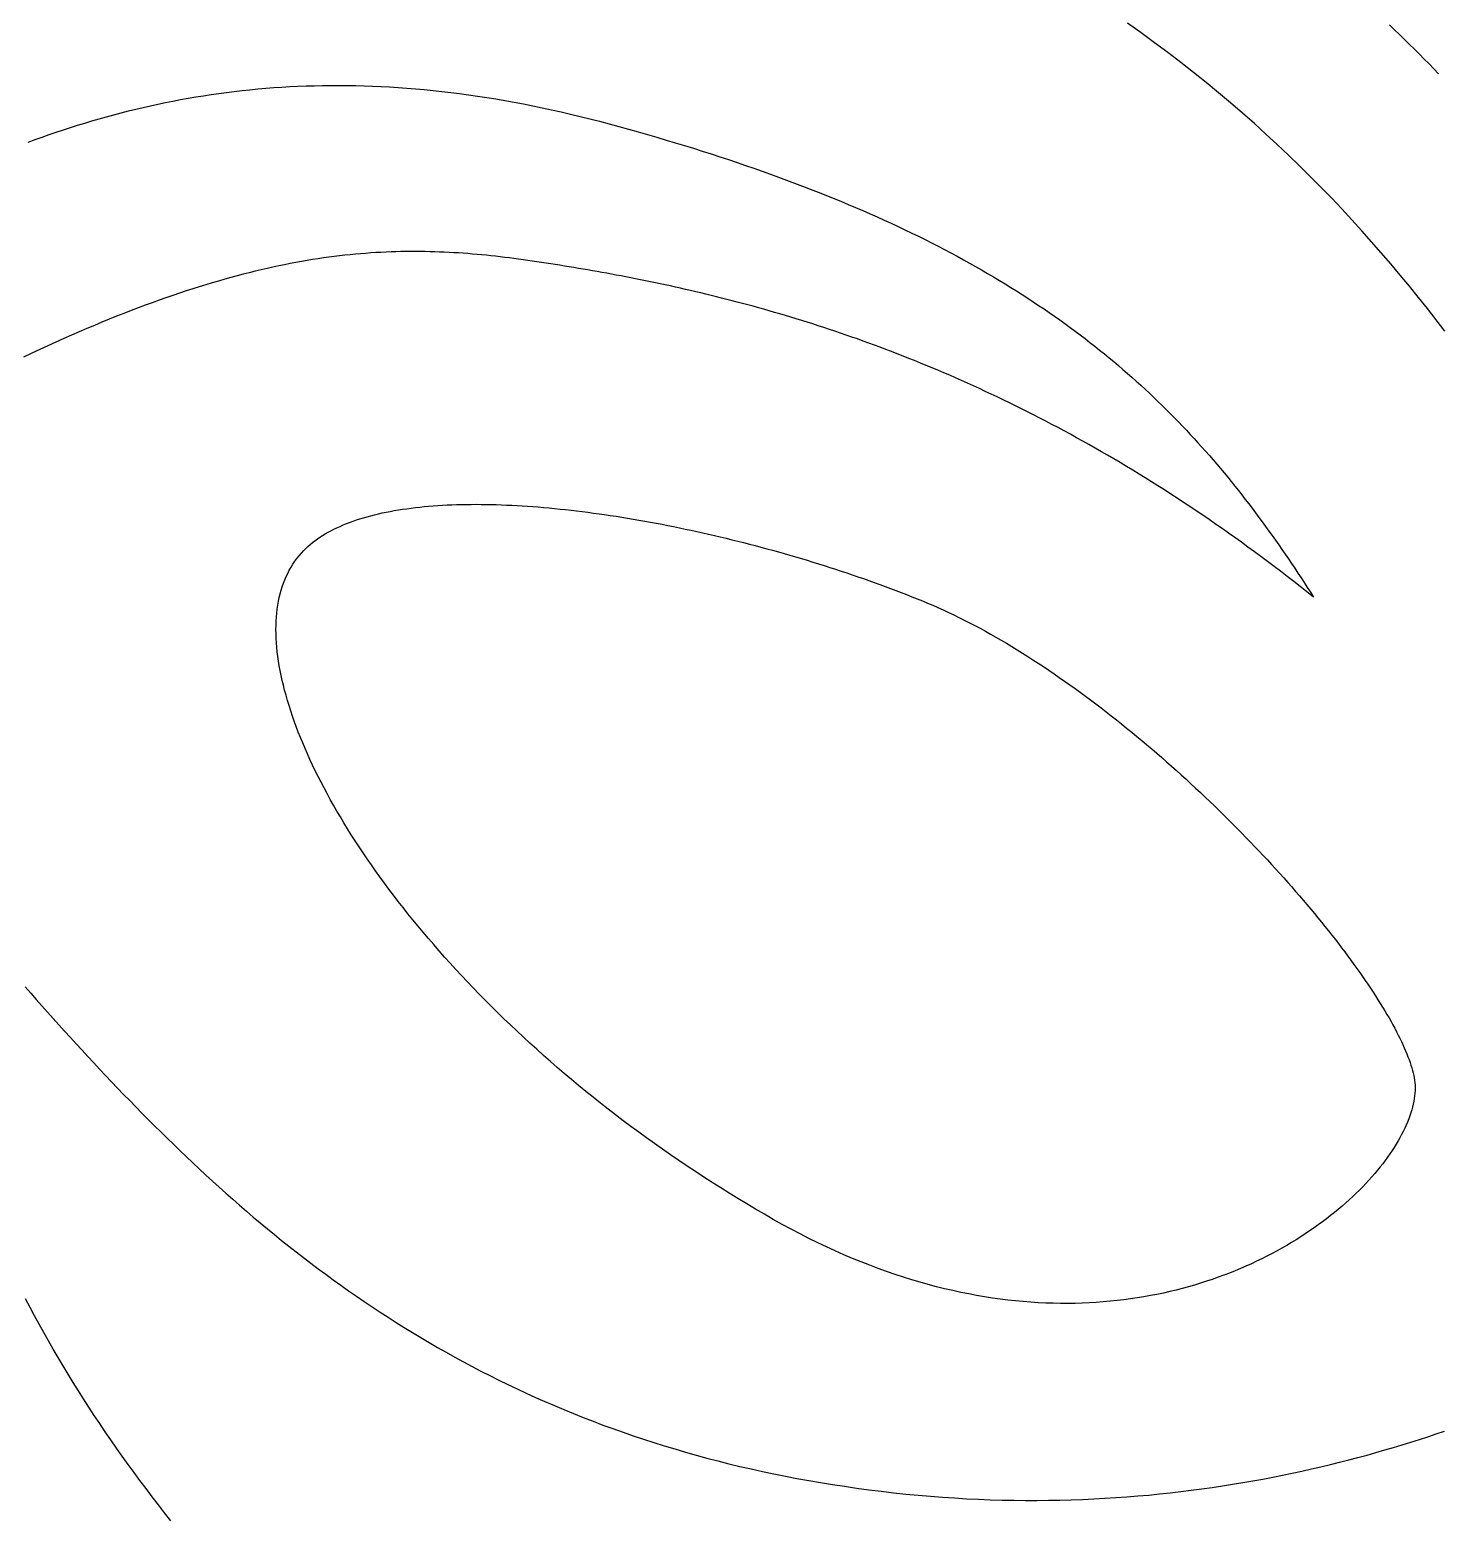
# Model space of a CAD drawing. Extents: x 5 to 105, y 2 to 136.
# Drawn here: x 27.81 to 35.58, y 79.2 to 87.42 of the extents above; entities that cross this region are included whole.
import ezdxf

# ---------------------------------------------------------------- set-up
doc = ezdxf.new("R2010")
doc.units = 0
doc.layers.get('0').update_dxf_attribs({"linetype": 'CONTINUOUS'})

msp = doc.modelspace()

# ---------------------------------------------------------------- linework, layer by layer
at = {"color": 7}
msp.add_lwpolyline([(31.9144, 80.8516), (31.9144, 80.8516)], close=True, dxfattribs=at)
for points in [[(35.6204, 85.7534, 0), (35.5725, 85.8158, 0), (35.5238, 85.8781, 0), (35.4744, 85.9402, 0), (35.4243, 86.0021, 0), (35.3734, 86.0638, 0), (35.3217, 86.1252, 0), (35.2692, 86.1865, 0), (35.2159, 86.2475, 0), (35.1618, 86.3083, 0), (35.1068, 86.3687, 0), (35.0509, 86.429, 0), (34.9941, 86.4889, 0), (34.9363, 86.5485, 0), (34.8776, 86.6079, 0), (34.8179, 86.6669, 0), (34.7573, 86.7256, 0), (34.6956, 86.7839, 0), (34.6329, 86.8419, 0), (34.5691, 86.8995, 0), (34.5042, 86.9567, 0), (34.4382, 87.0136, 0), (34.3711, 87.0701, 0), (34.3029, 87.1261, 0), (34.2334, 87.1817, 0), (34.1628, 87.2369, 0), (34.091, 87.2917, 0), (34.018, 87.346, 0), (33.9437, 87.3998, 0), (33.8681, 87.4531, 0)], [(35.3139, 87.4441, 0), (35.3421, 87.4172, 0), (35.3701, 87.3904, 0), (35.3978, 87.3635, 0), (35.4253, 87.3366, 0), (35.4525, 87.3097, 0), (35.4795, 87.2827, 0), (35.5063, 87.2557, 0), (35.5328, 87.2287, 0), (35.5591, 87.2017, 0), (35.5852, 87.1746, 0)], [(27.8025, 86.7968, 0), (27.8411, 86.811, 0), (27.8798, 86.825, 0), (27.9186, 86.8387, 0), (27.9576, 86.8521, 0), (27.9967, 86.8653, 0), (28.0359, 86.8781, 0), (28.0753, 86.8906, 0), (28.1148, 86.9028, 0), (28.1545, 86.9147, 0), (28.1943, 86.9263, 0), (28.2343, 86.9375, 0), (28.2744, 86.9485, 0), (28.3147, 86.9591, 0), (28.3552, 86.9694, 0), (28.3958, 86.9793, 0), (28.4366, 86.989, 0), (28.4775, 86.9983, 0), (28.5187, 87.0072, 0), (28.56, 87.0158, 0), (28.6014, 87.0241, 0), (28.6431, 87.032, 0), (28.6849, 87.0395, 0), (28.727, 87.0467, 0), (28.7692, 87.0535, 0), (28.8115, 87.06, 0), (28.8541, 87.066, 0), (28.8969, 87.0717, 0), (28.9399, 87.0771, 0), (28.9831, 87.082, 0), (29.0264, 87.0866, 0), (29.07, 87.0908, 0), (29.1138, 87.0945, 0), (29.1578, 87.0979, 0), (29.202, 87.1009, 0), (29.2464, 87.1035, 0), (29.291, 87.1057, 0), (29.3359, 87.1074, 0), (29.3809, 87.1088, 0), (29.4262, 87.1097, 0), (29.4718, 87.1103, 0), (29.5175, 87.1103, 0), (29.5635, 87.11, 0), (29.6097, 87.1092, 0), (29.6562, 87.108, 0), (29.7028, 87.1064, 0), (29.7498, 87.1043, 0), (29.7969, 87.1018, 0), (29.8444, 87.0988, 0), (29.892, 87.0954, 0), (29.9399, 87.0915, 0), (29.9881, 87.0871, 0), (30.0365, 87.0823, 0), (30.0852, 87.077, 0), (30.1342, 87.0713, 0), (30.1834, 87.0651, 0), (30.2329, 87.0584, 0), (30.2826, 87.0512, 0), (30.3326, 87.0435, 0), (30.3829, 87.0354, 0), (30.4335, 87.0267, 0), (30.4843, 87.0176, 0), (30.5355, 87.0079, 0), (30.5869, 86.9978, 0), (30.6386, 86.9871, 0), (30.6905, 86.9759, 0), (30.7428, 86.9642, 0), (30.7954, 86.9521, 0), (30.8483, 86.9393, 0), (30.9014, 86.9261, 0), (30.9549, 86.9123, 0), (31.0086, 86.898, 0)], [(31.0086, 86.898, 0), (31.0623, 86.8834, 0), (31.1155, 86.8687, 0), (31.1681, 86.8539, 0), (31.2202, 86.839, 0), (31.2718, 86.824, 0), (31.3229, 86.8089, 0), (31.3736, 86.7937, 0), (31.4237, 86.7785, 0), (31.4733, 86.7631, 0), (31.5224, 86.7477, 0), (31.5711, 86.7321, 0), (31.6193, 86.7165, 0), (31.667, 86.7008, 0), (31.7142, 86.685, 0), (31.761, 86.6691, 0), (31.8072, 86.6531, 0), (31.8531, 86.637, 0), (31.8984, 86.6208, 0), (31.9434, 86.6045, 0), (31.9878, 86.5881, 0), (32.0318, 86.5716, 0), (32.0754, 86.5551, 0), (32.1185, 86.5384, 0), (32.1612, 86.5217, 0), (32.2035, 86.5049, 0), (32.2453, 86.4879, 0), (32.2867, 86.4709, 0), (32.3277, 86.4538, 0), (32.3683, 86.4366, 0), (32.4084, 86.4193, 0), (32.4481, 86.4019, 0), (32.4875, 86.3844, 0), (32.5264, 86.3668, 0), (32.5649, 86.3491, 0), (32.603, 86.3313, 0), (32.6408, 86.3134, 0), (32.6781, 86.2955, 0), (32.7151, 86.2774, 0), (32.7516, 86.2593, 0), (32.7878, 86.241, 0), (32.8236, 86.2227, 0), (32.8591, 86.2043, 0), (32.8942, 86.1857, 0), (32.9289, 86.1671, 0), (32.9632, 86.1484, 0), (32.9972, 86.1296, 0), (33.0308, 86.1107, 0), (33.0641, 86.0917, 0), (33.0971, 86.0726, 0), (33.1297, 86.0534, 0), (33.1619, 86.0341, 0), (33.1938, 86.0147, 0), (33.2254, 85.9952, 0), (33.2567, 85.9757, 0), (33.2876, 85.956, 0), (33.3182, 85.9363, 0), (33.3485, 85.9164, 0), (33.3785, 85.8964, 0), (33.4082, 85.8764, 0), (33.4376, 85.8563, 0), (33.4666, 85.836, 0), (33.4954, 85.8157, 0), (33.5238, 85.7953, 0), (33.552, 85.7747, 0), (33.5799, 85.7541, 0), (33.6075, 85.7334, 0), (33.6348, 85.7126, 0), (33.6619, 85.6917, 0), (33.6886, 85.6707, 0), (33.7151, 85.6496, 0), (33.7413, 85.6284, 0), (33.7673, 85.6071, 0), (33.793, 85.5857, 0), (33.8185, 85.5643, 0), (33.8436, 85.5427, 0), (33.8686, 85.521, 0), (33.8933, 85.4992, 0), (33.9177, 85.4774, 0), (33.942, 85.4554, 0), (33.966, 85.4333, 0), (33.9897, 85.4112, 0), (34.0132, 85.3889, 0), (34.0365, 85.3666, 0), (34.0596, 85.3441, 0), (34.0825, 85.3216, 0), (34.1051, 85.2989, 0), (34.1276, 85.2762, 0), (34.1498, 85.2534, 0), (34.1718, 85.2304, 0), (34.1937, 85.2074, 0), (34.2153, 85.1843, 0), (34.2368, 85.1611, 0), (34.258, 85.1377, 0), (34.2791, 85.1143, 0), (34.3, 85.0908, 0), (34.3207, 85.0672, 0), (34.3413, 85.0435, 0), (34.3617, 85.0197, 0), (34.3819, 84.9958, 0), (34.4019, 84.9718, 0), (34.4218, 84.9477, 0), (34.4415, 84.9235, 0), (34.4611, 84.8992, 0), (34.4806, 84.8748, 0), (34.4999, 84.8503, 0), (34.519, 84.8257, 0), (34.538, 84.801, 0), (34.5569, 84.7762, 0), (34.5756, 84.7513, 0), (34.5943, 84.7264, 0), (34.6128, 84.7013, 0), (34.6312, 84.6761, 0), (34.6494, 84.6508, 0), (34.6676, 84.6254, 0), (34.6856, 84.6, 0), (34.7036, 84.5744, 0), (34.7214, 84.5487, 0), (34.7392, 84.5229, 0), (34.7568, 84.4971, 0), (34.7744, 84.4711, 0), (34.7918, 84.445, 0), (34.8092, 84.4189, 0), (34.8265, 84.3926, 0), (34.8438, 84.3662, 0), (34.8609, 84.3398, 0), (34.878, 84.3132, 0), (34.8951, 84.2865, 0)], [(30.8646, 86.0961, 0), (30.8389, 86.1005, 0), (30.8133, 86.1048, 0), (30.7877, 86.109, 0), (30.7621, 86.1132, 0), (30.7366, 86.1174, 0), (30.7112, 86.1215, 0), (30.6858, 86.1255, 0), (30.6604, 86.1295, 0), (30.635, 86.1333, 0), (30.6097, 86.1372, 0), (30.5844, 86.1409, 0), (30.5591, 86.1445, 0), (30.5338, 86.148, 0), (30.5085, 86.1515, 0), (30.4831, 86.1548, 0), (30.4578, 86.1581, 0), (30.4325, 86.1612, 0), (30.4071, 86.1642, 0), (30.3817, 86.1671, 0), (30.3563, 86.1699, 0), (30.3308, 86.1725, 0), (30.3053, 86.175, 0), (30.2797, 86.1774, 0), (30.2541, 86.1796, 0), (30.2284, 86.1817, 0), (30.2026, 86.1836, 0), (30.1768, 86.1854, 0), (30.1509, 86.187, 0), (30.1249, 86.1884, 0), (30.0989, 86.1897, 0), (30.0727, 86.1908, 0), (30.0464, 86.1917, 0), (30.02, 86.1925, 0), (29.9936, 86.193, 0), (29.967, 86.1934, 0), (29.9403, 86.1936, 0), (29.9134, 86.1935, 0), (29.8864, 86.1933, 0), (29.8593, 86.1928, 0), (29.8321, 86.1922, 0), (29.8047, 86.1913, 0), (29.7771, 86.1902, 0), (29.7494, 86.1889, 0), (29.7215, 86.1873, 0), (29.6935, 86.1855, 0), (29.6653, 86.1834, 0), (29.6368, 86.1812, 0), (29.6083, 86.1786, 0), (29.5795, 86.1758, 0), (29.5505, 86.1728, 0), (29.5213, 86.1694, 0), (29.4919, 86.1659, 0), (29.4623, 86.162, 0), (29.4325, 86.1579, 0), (29.4025, 86.1534, 0), (29.3722, 86.1487, 0), (29.3417, 86.1437, 0), (29.3109, 86.1384, 0), (29.2799, 86.1328, 0), (29.2487, 86.1269, 0), (29.2172, 86.1207, 0), (29.1854, 86.1142, 0), (29.1534, 86.1074, 0), (29.1211, 86.1002, 0), (29.0885, 86.0927, 0), (29.0557, 86.0849, 0), (29.0225, 86.0767, 0), (28.9891, 86.0682, 0), (28.9553, 86.0594, 0), (28.9213, 86.0502, 0), (28.8869, 86.0406, 0), (28.8522, 86.0307, 0), (28.8172, 86.0204, 0), (28.7819, 86.0098, 0), (28.7462, 85.9988, 0), (28.7102, 85.9874, 0), (28.6739, 85.9756, 0), (28.6372, 85.9635, 0), (28.6002, 85.9509, 0), (28.5628, 85.938, 0), (28.525, 85.9246, 0), (28.4869, 85.9109, 0), (28.4484, 85.8967, 0), (28.4095, 85.8821, 0), (28.3702, 85.8671, 0), (28.3305, 85.8517, 0), (28.2904, 85.8359, 0), (28.25, 85.8196, 0), (28.2091, 85.8029, 0), (28.1678, 85.7858, 0), (28.1261, 85.7682, 0), (28.0839, 85.7502, 0), (28.0414, 85.7317, 0), (27.9984, 85.7127, 0), (27.9549, 85.6933, 0), (27.911, 85.6734, 0), (27.8667, 85.6531, 0), (27.8219, 85.6322, 0), (27.7766, 85.6109, 0)], [(34.8951, 84.2865, 0), (34.8587, 84.3155, 0), (34.8223, 84.3442, 0), (34.786, 84.3726, 0), (34.7498, 84.4006, 0), (34.7136, 84.4284, 0), (34.6775, 84.4558, 0), (34.6414, 84.483, 0), (34.6054, 84.5098, 0), (34.5694, 84.5364, 0), (34.5335, 84.5626, 0), (34.4977, 84.5886, 0), (34.4619, 84.6142, 0), (34.4261, 84.6396, 0), (34.3905, 84.6647, 0), (34.3549, 84.6895, 0), (34.3193, 84.714, 0), (34.2838, 84.7382, 0), (34.2484, 84.7621, 0), (34.2131, 84.7858, 0), (34.1778, 84.8092, 0), (34.1425, 84.8323, 0), (34.1074, 84.8551, 0), (34.0723, 84.8777, 0), (34.0372, 84.9, 0), (34.0023, 84.922, 0), (33.9673, 84.9438, 0), (33.9325, 84.9653, 0), (33.8977, 84.9865, 0), (33.863, 85.0074, 0), (33.8284, 85.0282, 0), (33.7938, 85.0486, 0), (33.7593, 85.0688, 0), (33.7249, 85.0887, 0), (33.6905, 85.1084, 0), (33.6562, 85.1279, 0), (33.622, 85.147, 0), (33.5878, 85.166, 0), (33.5537, 85.1847, 0), (33.5197, 85.2031, 0), (33.4858, 85.2214, 0), (33.4519, 85.2393, 0), (33.4181, 85.2571, 0), (33.3844, 85.2746, 0), (33.3507, 85.2918, 0), (33.3172, 85.3089, 0), (33.2837, 85.3257, 0), (33.2503, 85.3423, 0), (33.2169, 85.3586, 0), (33.1837, 85.3748, 0), (33.1505, 85.3907, 0), (33.1174, 85.4063, 0), (33.0843, 85.4218, 0), (33.0514, 85.4371, 0), (33.0185, 85.4521, 0), (32.9857, 85.4669, 0), (32.953, 85.4815, 0), (32.9203, 85.496, 0), (32.8878, 85.5102, 0), (32.8553, 85.5241, 0), (32.8229, 85.5379, 0), (32.7906, 85.5515, 0), (32.7584, 85.5649, 0), (32.7262, 85.5781, 0), (32.6942, 85.5911, 0), (32.6622, 85.6039, 0), (32.6303, 85.6165, 0), (32.5985, 85.6289, 0), (32.5668, 85.6412, 0), (32.5352, 85.6532, 0), (32.5036, 85.6651, 0), (32.4722, 85.6767, 0), (32.4408, 85.6882, 0), (32.4095, 85.6995, 0), (32.3783, 85.7107, 0), (32.3472, 85.7216, 0), (32.3162, 85.7324, 0), (32.2853, 85.743, 0), (32.2544, 85.7535, 0), (32.2237, 85.7638, 0), (32.193, 85.7739, 0), (32.1625, 85.7838, 0), (32.132, 85.7936, 0), (32.1016, 85.8032, 0), (32.0714, 85.8127, 0), (32.0412, 85.822, 0), (32.0111, 85.8312, 0), (31.9811, 85.8402, 0), (31.9512, 85.849, 0), (31.9214, 85.8577, 0), (31.8917, 85.8663, 0), (31.8621, 85.8747, 0), (31.8326, 85.8829, 0), (31.8031, 85.8911, 0), (31.7738, 85.899, 0), (31.7446, 85.9069, 0), (31.7155, 85.9146, 0), (31.6865, 85.9222, 0), (31.6575, 85.9296, 0), (31.6287, 85.9369, 0), (31.6, 85.9441, 0), (31.5714, 85.9512, 0), (31.5429, 85.9581, 0), (31.5145, 85.9649, 0), (31.4862, 85.9716, 0), (31.458, 85.9781, 0), (31.4298, 85.9846, 0), (31.4019, 85.9909, 0), (31.374, 85.9971, 0), (31.3462, 86.0032, 0), (31.3185, 86.0092, 0), (31.2909, 86.0151, 0), (31.2635, 86.0209, 0), (31.2361, 86.0266, 0), (31.2088, 86.0322, 0), (31.1817, 86.0376, 0), (31.1547, 86.043, 0), (31.1277, 86.0483, 0), (31.1009, 86.0535, 0), (31.0742, 86.0585, 0), (31.0476, 86.0635, 0), (31.0212, 86.0684, 0), (30.9948, 86.0733, 0), (30.9685, 86.078, 0), (30.9424, 86.0827, 0), (30.9164, 86.0872, 0), (30.8904, 86.0917, 0), (30.8646, 86.0961, 0)], [(29.3234, 84.5433, 0), (29.3348, 84.5546, 0), (29.3466, 84.5656, 0), (29.359, 84.5764, 0), (29.3717, 84.5868, 0), (29.385, 84.597, 0), (29.3986, 84.6069, 0), (29.4127, 84.6166, 0), (29.4273, 84.6259, 0), (29.4422, 84.6351, 0), (29.4576, 84.6439, 0), (29.4734, 84.6525, 0), (29.4896, 84.6608, 0), (29.5062, 84.6688, 0), (29.5232, 84.6766, 0), (29.5406, 84.6842, 0), (29.5583, 84.6915, 0), (29.5765, 84.6985, 0), (29.5951, 84.7052, 0), (29.614, 84.7118, 0), (29.6333, 84.718, 0), (29.6529, 84.724, 0), (29.6729, 84.7298, 0), (29.6933, 84.7353, 0), (29.714, 84.7406, 0), (29.735, 84.7457, 0), (29.7564, 84.7505, 0), (29.7781, 84.755, 0), (29.8002, 84.7593, 0), (29.8226, 84.7634, 0), (29.8452, 84.7673, 0), (29.8682, 84.7709, 0), (29.8915, 84.7742, 0), (29.9151, 84.7774, 0), (29.939, 84.7803, 0), (29.9632, 84.783, 0), (29.9877, 84.7855, 0), (30.0124, 84.7877, 0), (30.0375, 84.7897, 0), (30.0628, 84.7915, 0), (30.0883, 84.7931, 0), (30.1142, 84.7945, 0), (30.1402, 84.7956, 0), (30.1666, 84.7966, 0), (30.1931, 84.7973, 0), (30.2199, 84.7978, 0), (30.247, 84.7981, 0), (30.2742, 84.7982, 0), (30.3017, 84.798, 0), (30.3294, 84.7977, 0), (30.3574, 84.7972, 0), (30.3855, 84.7964, 0), (30.4138, 84.7955, 0), (30.4424, 84.7944, 0), (30.4711, 84.793, 0), (30.5, 84.7915, 0), (30.5291, 84.7898, 0), (30.5583, 84.7879, 0), (30.5878, 84.7858, 0), (30.6174, 84.7835, 0), (30.6472, 84.781, 0), (30.6771, 84.7783, 0), (30.7072, 84.7754, 0), (30.7374, 84.7724, 0), (30.7677, 84.7692, 0), (30.7982, 84.7657, 0), (30.8288, 84.7622, 0), (30.8596, 84.7584, 0), (30.8905, 84.7544, 0), (30.9214, 84.7503, 0), (30.9525, 84.746, 0), (30.9837, 84.7416, 0), (31.015, 84.7369, 0), (31.0464, 84.7321, 0), (31.0779, 84.7272, 0), (31.1095, 84.722, 0), (31.1411, 84.7167, 0), (31.1728, 84.7113, 0), (31.2046, 84.7056, 0), (31.2364, 84.6999, 0), (31.2683, 84.6939, 0), (31.3003, 84.6878, 0), (31.3323, 84.6816, 0), (31.3643, 84.6752, 0), (31.3964, 84.6686, 0), (31.4285, 84.6619, 0), (31.4606, 84.655, 0), (31.4928, 84.648, 0), (31.525, 84.6409, 0), (31.5571, 84.6336, 0), (31.5893, 84.6262, 0), (31.6215, 84.6186, 0), (31.6537, 84.6109, 0), (31.6859, 84.603, 0), (31.718, 84.595, 0), (31.7502, 84.5869, 0), (31.7823, 84.5787, 0), (31.8144, 84.5703, 0), (31.8464, 84.5618, 0), (31.8784, 84.5531, 0), (31.9104, 84.5443, 0), (31.9423, 84.5354, 0), (31.9741, 84.5264, 0), (32.0059, 84.5173, 0), (32.0376, 84.508, 0), (32.0693, 84.4986, 0), (32.1009, 84.4891, 0), (32.1324, 84.4795, 0), (32.1638, 84.4698, 0), (32.1951, 84.4599, 0), (32.2263, 84.45, 0), (32.2574, 84.4399, 0), (32.2884, 84.4297, 0), (32.3193, 84.4195, 0), (32.3501, 84.4091, 0), (32.3807, 84.3986, 0), (32.4112, 84.388, 0), (32.4416, 84.3773, 0), (32.4718, 84.3665, 0), (32.5019, 84.3556, 0), (32.5319, 84.3446, 0), (32.5617, 84.3335, 0), (32.5913, 84.3224, 0), (32.6208, 84.3111, 0), (32.6501, 84.2997, 0), (32.6792, 84.2883, 0), (32.7082, 84.2768, 0), (32.7369, 84.2651, 0)], [(31.9144, 80.8516, 0), (31.865, 80.8799, 0), (31.816, 80.9085, 0), (31.7675, 80.9373, 0), (31.7193, 80.9664, 0), (31.6715, 80.9957, 0), (31.6241, 81.0253, 0), (31.577, 81.0551, 0), (31.5304, 81.0851, 0), (31.4842, 81.1153, 0), (31.4384, 81.1458, 0), (31.393, 81.1764, 0), (31.3479, 81.2073, 0), (31.3033, 81.2383, 0), (31.2591, 81.2696, 0), (31.2153, 81.301, 0), (31.1719, 81.3326, 0), (31.129, 81.3644, 0), (31.0864, 81.3963, 0), (31.0443, 81.4284, 0), (31.0025, 81.4607, 0), (30.9612, 81.4931, 0), (30.9203, 81.5257, 0), (30.8799, 81.5583, 0), (30.8398, 81.5912, 0), (30.8002, 81.6241, 0), (30.761, 81.6572, 0), (30.7223, 81.6903, 0), (30.684, 81.7236, 0), (30.6461, 81.757, 0), (30.6086, 81.7904, 0), (30.5716, 81.824, 0), (30.535, 81.8576, 0), (30.4989, 81.8914, 0), (30.4632, 81.9251, 0), (30.4279, 81.959, 0), (30.3931, 81.9929, 0), (30.3588, 82.0269, 0), (30.3249, 82.0609, 0), (30.2914, 82.0949, 0), (30.2584, 82.129, 0), (30.2259, 82.1631, 0), (30.1938, 82.1972, 0), (30.1621, 82.2314, 0), (30.131, 82.2656, 0), (30.1002, 82.2997, 0), (30.07, 82.3339, 0), (30.0402, 82.368, 0), (30.0109, 82.4022, 0), (29.982, 82.4363, 0), (29.9537, 82.4704, 0), (29.9258, 82.5044, 0), (29.8983, 82.5385, 0), (29.8714, 82.5724, 0), (29.8449, 82.6064, 0), (29.8189, 82.6402, 0), (29.7934, 82.674, 0), (29.7684, 82.7078, 0), (29.7438, 82.7415, 0), (29.7198, 82.775, 0), (29.6962, 82.8086, 0), (29.6731, 82.842, 0), (29.6505, 82.8753, 0), (29.6284, 82.9085, 0), (29.6068, 82.9416, 0), (29.5857, 82.9746, 0), (29.5651, 83.0074, 0), (29.545, 83.0402, 0), (29.5254, 83.0728, 0), (29.5064, 83.1052, 0), (29.4878, 83.1375, 0), (29.4697, 83.1697, 0), (29.4521, 83.2017, 0), (29.4351, 83.2335, 0), (29.4185, 83.2652, 0), (29.4025, 83.2967, 0), (29.387, 83.328, 0), (29.372, 83.3592, 0), (29.3575, 83.3901, 0), (29.3436, 83.4208, 0), (29.3302, 83.4513, 0), (29.3173, 83.4817, 0), (29.3049, 83.5118, 0), (29.2931, 83.5416, 0), (29.2817, 83.5713, 0), (29.271, 83.6007, 0), (29.2607, 83.6298, 0), (29.251, 83.6588, 0), (29.2419, 83.6874, 0), (29.2332, 83.7158, 0), (29.2252, 83.744, 0), (29.2176, 83.7718, 0), (29.2106, 83.7994, 0), (29.2042, 83.8267, 0), (29.1983, 83.8537, 0), (29.1929, 83.8804, 0), (29.1881, 83.9069, 0), (29.1839, 83.933, 0), (29.1802, 83.9588, 0), (29.1771, 83.9842, 0), (29.1745, 84.0094, 0), (29.1725, 84.0342, 0), (29.1711, 84.0587, 0), (29.1702, 84.0828, 0), (29.1699, 84.1066, 0), (29.1702, 84.13, 0), (29.171, 84.1531, 0), (29.1724, 84.1758, 0), (29.1744, 84.1981, 0), (29.1769, 84.2201, 0), (29.1801, 84.2416, 0), (29.1838, 84.2628, 0), (29.1881, 84.2836, 0), (29.1929, 84.3039, 0), (29.1984, 84.3239, 0), (29.2044, 84.3434, 0), (29.2111, 84.3626, 0), (29.2183, 84.3812, 0), (29.2261, 84.3995, 0), (29.2345, 84.4173, 0), (29.2435, 84.4347, 0), (29.2531, 84.4516, 0), (29.2633, 84.4681, 0), (29.2741, 84.4841, 0), (29.2855, 84.4996, 0), (29.2975, 84.5147, 0), (29.3101, 84.5292, 0), (29.3234, 84.5433, 0)], [(32.7369, 84.2651, 0), (32.7656, 84.2533, 0), (32.7944, 84.241, 0), (32.8232, 84.2284, 0), (32.8521, 84.2153, 0), (32.881, 84.2019, 0), (32.91, 84.1881, 0), (32.939, 84.174, 0), (32.968, 84.1594, 0), (32.9971, 84.1446, 0), (33.0262, 84.1293, 0), (33.0554, 84.1138, 0), (33.0845, 84.0978, 0), (33.1137, 84.0816, 0), (33.1429, 84.065, 0), (33.1721, 84.0482, 0), (33.2013, 84.031, 0), (33.2305, 84.0135, 0), (33.2597, 83.9956, 0), (33.2889, 83.9776, 0), (33.3181, 83.9592, 0), (33.3473, 83.9405, 0), (33.3764, 83.9216, 0), (33.4055, 83.9024, 0), (33.4346, 83.8829, 0), (33.4637, 83.8631, 0), (33.4927, 83.8432, 0), (33.5216, 83.8229, 0), (33.5505, 83.8025, 0), (33.5794, 83.7818, 0), (33.6082, 83.7609, 0), (33.6369, 83.7397, 0), (33.6656, 83.7184, 0), (33.6942, 83.6968, 0), (33.7228, 83.6751, 0), (33.7512, 83.6531, 0), (33.7796, 83.631, 0), (33.8079, 83.6086, 0), (33.8361, 83.5861, 0), (33.8642, 83.5635, 0), (33.8922, 83.5406, 0), (33.92, 83.5177, 0), (33.9478, 83.4945, 0), (33.9755, 83.4712, 0), (34.003, 83.4478, 0), (34.0305, 83.4242, 0), (34.0578, 83.4006, 0), (34.0849, 83.3768, 0), (34.112, 83.3528, 0), (34.1389, 83.3288, 0), (34.1656, 83.3047, 0), (34.1922, 83.2805, 0), (34.2187, 83.2562, 0), (34.245, 83.2318, 0), (34.2711, 83.2073, 0), (34.2971, 83.1828, 0), (34.3229, 83.1581, 0), (34.3485, 83.1335, 0), (34.374, 83.1088, 0), (34.3992, 83.084, 0), (34.4243, 83.0592, 0), (34.4492, 83.0344, 0), (34.4739, 83.0095, 0), (34.4984, 82.9846, 0), (34.5227, 82.9597, 0), (34.5468, 82.9348, 0), (34.5706, 82.9099, 0), (34.5943, 82.885, 0), (34.6177, 82.8601, 0), (34.6409, 82.8353, 0), (34.6639, 82.8104, 0), (34.6866, 82.7856, 0), (34.7091, 82.7608, 0), (34.7314, 82.7361, 0), (34.7534, 82.7114, 0), (34.7751, 82.6867, 0), (34.7966, 82.6621, 0), (34.8178, 82.6376, 0), (34.8388, 82.6132, 0), (34.8595, 82.5888, 0), (34.8799, 82.5645, 0), (34.9001, 82.5403, 0), (34.92, 82.5162, 0), (34.9395, 82.4922, 0), (34.9588, 82.4683, 0), (34.9778, 82.4446, 0), (34.9965, 82.4209, 0), (35.0149, 82.3974, 0), (35.033, 82.374, 0), (35.0508, 82.3508, 0), (35.0682, 82.3277, 0), (35.0853, 82.3047, 0), (35.1021, 82.282, 0), (35.1186, 82.2593, 0), (35.1348, 82.2369, 0), (35.1506, 82.2146, 0), (35.166, 82.1925, 0), (35.1811, 82.1707, 0), (35.1959, 82.149, 0), (35.2103, 82.1275, 0), (35.2243, 82.1062, 0), (35.238, 82.0851, 0), (35.2513, 82.0642, 0), (35.2642, 82.0436, 0), (35.2768, 82.0232, 0), (35.289, 82.0031, 0), (35.3007, 81.9832, 0), (35.3121, 81.9635, 0), (35.3231, 81.9441, 0), (35.3337, 81.925, 0), (35.3439, 81.9062, 0), (35.3537, 81.8876, 0), (35.3631, 81.8693, 0), (35.3721, 81.8513, 0), (35.3806, 81.8336, 0), (35.3887, 81.8161, 0), (35.3964, 81.799, 0), (35.4036, 81.7823, 0), (35.4105, 81.7658, 0), (35.4168, 81.7496, 0), (35.4227, 81.7338, 0), (35.4282, 81.7184, 0), (35.4332, 81.7032, 0), (35.4378, 81.6885, 0), (35.4419, 81.6741, 0), (35.4455, 81.66, 0), (35.4486, 81.6463, 0), (35.4513, 81.633, 0)], [(27.7854, 82.1345, 0), (27.8162, 82.0997, 0), (27.8471, 82.0649, 0), (27.8781, 82.0301, 0), (27.9093, 81.9952, 0), (27.9406, 81.9603, 0), (27.9721, 81.9254, 0), (28.0037, 81.8904, 0), (28.0355, 81.8555, 0), (28.0674, 81.8205, 0), (28.0995, 81.7856, 0), (28.1317, 81.7507, 0), (28.1642, 81.7158, 0), (28.1968, 81.6809, 0), (28.2296, 81.646, 0), (28.2626, 81.6112, 0), (28.2957, 81.5764, 0), (28.3291, 81.5416, 0), (28.3627, 81.5069, 0), (28.3964, 81.4723, 0), (28.4304, 81.4377, 0), (28.4646, 81.4032, 0), (28.4991, 81.3687, 0), (28.5337, 81.3343, 0), (28.5686, 81.3001, 0), (28.6037, 81.2659, 0), (28.639, 81.2318, 0), (28.6746, 81.1978, 0), (28.7104, 81.1639, 0), (28.7465, 81.1301, 0), (28.7829, 81.0965, 0), (28.8195, 81.063, 0), (28.8563, 81.0296, 0), (28.8935, 80.9963, 0), (28.9309, 80.9632, 0), (28.9686, 80.9303, 0), (29.0065, 80.8975, 0), (29.0448, 80.8648, 0), (29.0834, 80.8324, 0), (29.1222, 80.8001, 0), (29.1614, 80.7679, 0), (29.2009, 80.736, 0), (29.2406, 80.7042, 0), (29.2807, 80.6727, 0), (29.3211, 80.6413, 0), (29.3619, 80.6102, 0), (29.403, 80.5793, 0), (29.4444, 80.5486, 0), (29.4861, 80.5181, 0), (29.5282, 80.4878, 0), (29.5707, 80.4578, 0), (29.6135, 80.428, 0), (29.6566, 80.3985, 0), (29.7001, 80.3693, 0), (29.744, 80.3402, 0), (29.7883, 80.3115, 0), (29.8329, 80.283, 0), (29.8779, 80.2548, 0), (29.9233, 80.2269, 0), (29.9691, 80.1993, 0), (30.0153, 80.172, 0), (30.0619, 80.145, 0), (30.1089, 80.1183, 0), (30.1563, 80.0919, 0), (30.2042, 80.0658, 0), (30.2524, 80.04, 0), (30.3011, 80.0146, 0), (30.3501, 79.9895, 0), (30.3997, 79.9647, 0), (30.4496, 79.9403, 0), (30.5, 79.9163, 0), (30.5509, 79.8926, 0), (30.6022, 79.8693, 0), (30.6539, 79.8463, 0), (30.7062, 79.8238, 0), (30.7588, 79.8016, 0), (30.812, 79.7798, 0), (30.8656, 79.7584, 0), (30.9197, 79.7374, 0), (30.9743, 79.7168, 0), (31.0294, 79.6966, 0), (31.085, 79.6768, 0), (31.141, 79.6575, 0), (31.1976, 79.6386, 0), (31.2547, 79.6201, 0), (31.3123, 79.602, 0), (31.3704, 79.5844, 0), (31.429, 79.5673, 0), (31.4882, 79.5506, 0), (31.5478, 79.5344, 0), (31.6081, 79.5187, 0), (31.6688, 79.5034, 0), (31.7301, 79.4886, 0), (31.792, 79.4743, 0), (31.8544, 79.4605, 0), (31.9173, 79.4472, 0), (31.9809, 79.4344, 0), (32.0449, 79.4222, 0), (32.1096, 79.4104, 0), (32.1748, 79.3992, 0), (32.2407, 79.3884, 0), (32.3071, 79.3783, 0), (32.3741, 79.3686, 0), (32.4417, 79.3595, 0), (32.5098, 79.351, 0)], [(35.4513, 81.633, 0), (35.4534, 81.6198, 0), (35.4549, 81.6062, 0), (35.4558, 81.5923, 0), (35.4561, 81.5781, 0), (35.4558, 81.5637, 0), (35.455, 81.5489, 0), (35.4535, 81.5339, 0), (35.4514, 81.5187, 0), (35.4487, 81.5032, 0), (35.4455, 81.4875, 0), (35.4417, 81.4716, 0), (35.4373, 81.4555, 0), (35.4323, 81.4391, 0), (35.4268, 81.4226, 0), (35.4206, 81.4059, 0), (35.414, 81.389, 0), (35.4067, 81.372, 0), (35.3989, 81.3548, 0), (35.3906, 81.3375, 0), (35.3817, 81.3201, 0), (35.3723, 81.3025, 0), (35.3623, 81.2848, 0), (35.3517, 81.2671, 0), (35.3407, 81.2492, 0), (35.3291, 81.2313, 0), (35.3169, 81.2133, 0), (35.3042, 81.1952, 0), (35.2911, 81.1771, 0), (35.2773, 81.159, 0), (35.2631, 81.1408, 0), (35.2483, 81.1226, 0), (35.2331, 81.1045, 0), (35.2173, 81.0863, 0), (35.201, 81.0681, 0), (35.1842, 81.05, 0), (35.167, 81.0319, 0), (35.1492, 81.0138, 0), (35.1309, 80.9958, 0), (35.1121, 80.9779, 0), (35.0929, 80.96, 0), (35.0731, 80.9422, 0), (35.0529, 80.9245, 0), (35.0322, 80.907, 0), (35.0111, 80.8895, 0), (34.9894, 80.8722, 0), (34.9673, 80.855, 0), (34.9447, 80.8379, 0), (34.9217, 80.821, 0), (34.8982, 80.8043, 0), (34.8742, 80.7878, 0), (34.8498, 80.7714, 0), (34.825, 80.7552, 0), (34.7997, 80.7393, 0), (34.7739, 80.7235, 0), (34.7478, 80.708, 0), (34.7211, 80.6928, 0), (34.6941, 80.6778, 0), (34.6666, 80.663, 0), (34.6387, 80.6485, 0), (34.6104, 80.6343, 0), (34.5816, 80.6204, 0), (34.5524, 80.6067, 0), (34.5229, 80.5934, 0), (34.4929, 80.5804, 0), (34.4625, 80.5678, 0), (34.4317, 80.5554, 0), (34.4004, 80.5435, 0), (34.3688, 80.5319, 0), (34.3368, 80.5206, 0), (34.3044, 80.5098, 0), (34.2717, 80.4993, 0), (34.2385, 80.4892, 0), (34.205, 80.4796, 0), (34.171, 80.4703, 0), (34.1367, 80.4615, 0), (34.102, 80.4532, 0), (34.067, 80.4453, 0), (34.0316, 80.4378, 0), (33.9958, 80.4308, 0), (33.9597, 80.4244, 0), (33.9232, 80.4184, 0), (33.8863, 80.4129, 0), (33.8492, 80.4079, 0), (33.8116, 80.4034, 0), (33.7737, 80.3995, 0), (33.7355, 80.3961, 0), (33.6969, 80.3933, 0), (33.658, 80.391, 0), (33.6188, 80.3894, 0), (33.5793, 80.3883, 0), (33.5394, 80.3878, 0), (33.4992, 80.3879, 0), (33.4587, 80.3886, 0), (33.4178, 80.3899, 0), (33.3767, 80.3919, 0), (33.3352, 80.3945, 0), (33.2935, 80.3978, 0), (33.2514, 80.4017, 0), (33.209, 80.4063, 0), (33.1664, 80.4117, 0), (33.1234, 80.4177, 0), (33.0802, 80.4244, 0), (33.0366, 80.4318, 0), (32.9928, 80.4399, 0), (32.9487, 80.4488, 0), (32.9044, 80.4585, 0), (32.8597, 80.4689, 0), (32.8148, 80.48, 0), (32.7696, 80.492, 0), (32.7242, 80.5047, 0), (32.6785, 80.5182, 0), (32.6325, 80.5326, 0), (32.5863, 80.5477, 0), (32.5399, 80.5637, 0), (32.4931, 80.5806, 0), (32.4462, 80.5982, 0), (32.399, 80.6168, 0), (32.3515, 80.6362, 0), (32.3039, 80.6564, 0), (32.256, 80.6776, 0), (32.2078, 80.6997, 0), (32.1595, 80.7227, 0), (32.1109, 80.7466, 0), (32.0621, 80.7714, 0), (32.013, 80.7972, 0), (31.9638, 80.8239, 0), (31.9144, 80.8516, 0)], [(28.5901, 79.1886, 0), (28.5552, 79.2327, 0), (28.5207, 79.2769, 0), (28.4865, 79.3212, 0), (28.4528, 79.3656, 0), (28.4195, 79.4101, 0), (28.3866, 79.4547, 0), (28.354, 79.4994, 0), (28.3219, 79.5442, 0), (28.2902, 79.5891, 0), (28.2589, 79.6341, 0), (28.2279, 79.6792, 0), (28.1974, 79.7244, 0), (28.1673, 79.7696, 0), (28.1376, 79.815, 0), (28.1083, 79.8605, 0), (28.0794, 79.906, 0), (28.0509, 79.9516, 0), (28.0228, 79.9973, 0), (27.9951, 80.0431, 0), (27.9678, 80.089, 0), (27.941, 80.135, 0), (27.9145, 80.181, 0), (27.8885, 80.2272, 0), (27.8628, 80.2734, 0), (27.8376, 80.3197, 0), (27.8128, 80.366, 0), (27.7884, 80.4125, 0)], [(32.5099, 79.351, 0), (32.5782, 79.3431, 0), (32.6461, 79.3359, 0), (32.7137, 79.3294, 0), (32.781, 79.3236, 0), (32.8478, 79.3185, 0), (32.9143, 79.314, 0), (32.9805, 79.3102, 0), (33.0463, 79.3071, 0), (33.1116, 79.3046, 0), (33.1767, 79.3027, 0), (33.2413, 79.3014, 0), (33.3055, 79.3007, 0), (33.3694, 79.3007, 0), (33.4329, 79.3012, 0), (33.4959, 79.3022, 0), (33.5586, 79.3039, 0), (33.6209, 79.3061, 0), (33.6828, 79.3089, 0), (33.7443, 79.3121, 0), (33.8053, 79.3159, 0), (33.866, 79.3203, 0), (33.9262, 79.3251, 0), (33.9861, 79.3304, 0), (34.0455, 79.3362, 0), (34.1044, 79.3425, 0), (34.163, 79.3492, 0), (34.2211, 79.3564, 0), (34.2788, 79.364, 0), (34.3361, 79.372, 0), (34.3929, 79.3805, 0), (34.4493, 79.3894, 0), (34.5052, 79.3987, 0), (34.5607, 79.4084, 0), (34.6158, 79.4184, 0), (34.6704, 79.4288, 0), (34.7245, 79.4396, 0), (34.7782, 79.4507, 0), (34.8314, 79.4622, 0), (34.8842, 79.474, 0), (34.9365, 79.4861, 0), (34.9883, 79.4985, 0), (35.0396, 79.5112, 0), (35.0905, 79.5242, 0), (35.1409, 79.5375, 0), (35.1908, 79.551, 0), (35.2402, 79.5648, 0), (35.2892, 79.5789, 0), (35.3376, 79.5932, 0), (35.3856, 79.6077, 0), (35.433, 79.6224, 0), (35.48, 79.6373, 0), (35.5264, 79.6524, 0), (35.5724, 79.6677, 0), (35.6178, 79.6832, 0)]]:
    msp.add_polyline3d(points, dxfattribs=at)

doc.saveas('drawing.dxf')
